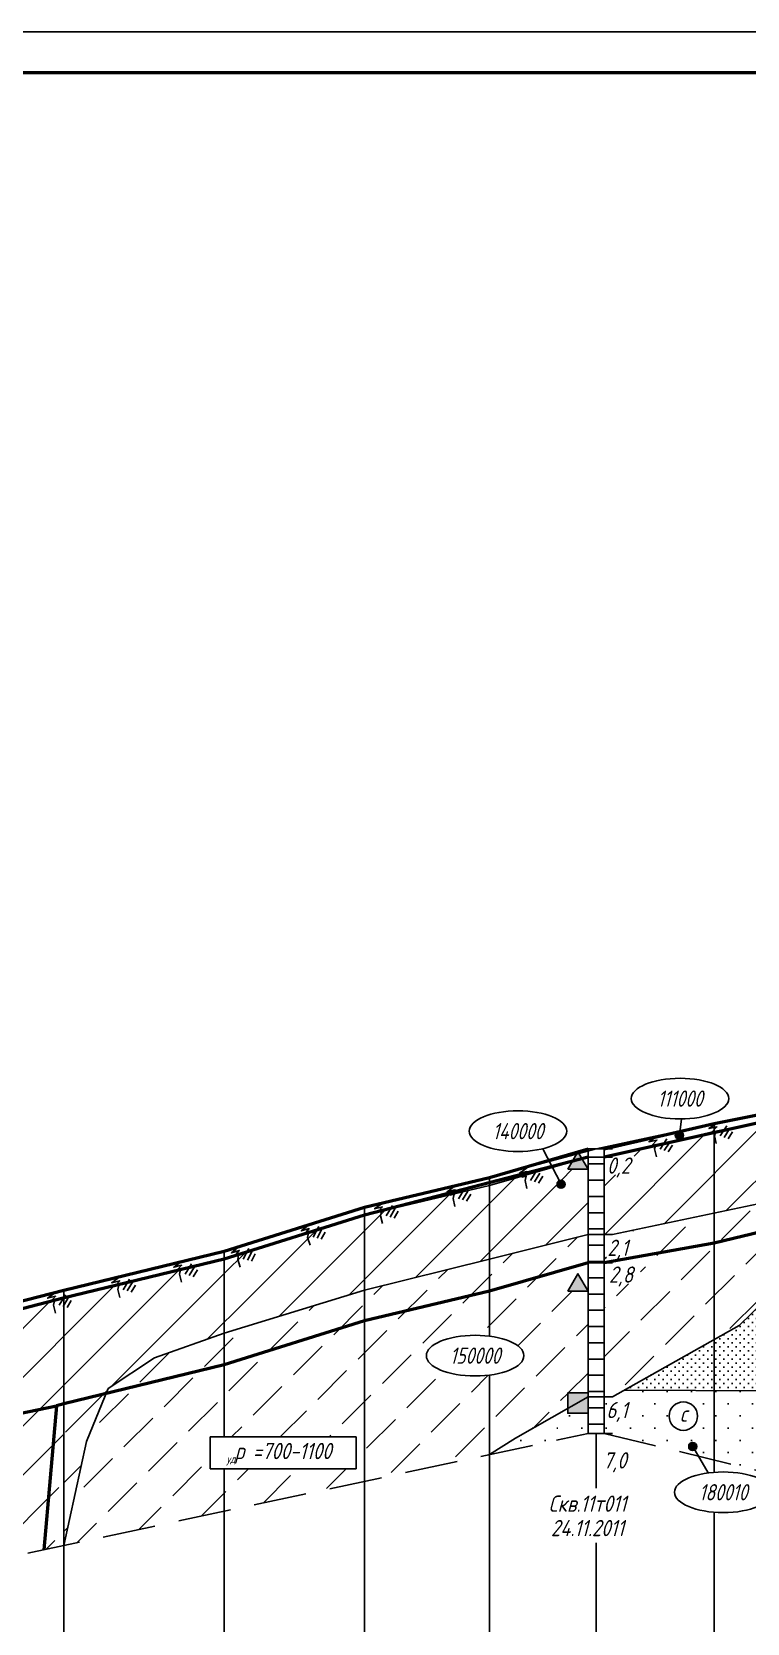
# Model space of a CAD drawing. Extents: x 0 to 1705, y -46 to 631.
# Drawn here: x 977.6 to 1065.6, y 418.7 to 614.5 of the extents above; entities that cross this region are included whole.
import ezdxf
from ezdxf import colors
from ezdxf.entities.mleader import LeaderData, LeaderLine
from ezdxf.enums import TextEntityAlignment as Align
from ezdxf.math import Vec2, Vec3

# ---------------------------------------------------------------- set-up
doc = ezdxf.new("R2010")
doc.units = 0
doc.linetypes.add('ИИ27003', pattern=[9.5, 6.5, -3])
for name, color, linetype, lineweight in [('ИИ_ГЕОЛОГИЯ_025', 7, 'Continuous', 25), ('ИИ_ГЕОЛОГИЯ_050', 7, 'Continuous', 50), ('ИИ_ГЕОФИЗИКА_025', 7, 'Continuous', 25), ('ИИ_ОФОРМЛЕНИЕ_025', 7, 'Continuous', 25), ('ИИ_ПРОФИЛЬ_025', 7, 'Continuous', 25)]:
    doc.layers.add(name, color=color, linetype=linetype, lineweight=lineweight)
doc.layers.add('Профиль', color=7, linetype='Continuous')
doc.layers.add('ТХ-Л', color=140, linetype='Continuous')
doc.styles.add('VNIPISIMPLEXCUR', font='simplex.shx', dxfattribs={"width": 0.8, "oblique": 15})
doc.linetypes.add('ИИ27001', pattern='A,2.5,[1,3dservice.shx,S=1.85,R=180.0000198478428,X=0,Y=0],2.5,-1', length=6)
doc.linetypes.add('ИИ27002', pattern='A,2,-0.6,[1,3dservice.shx,S=0.6,R=30.00001285727039,X=0.9,Y=0],-0.6,[1,3dservice.shx,S=0.6,R=-30.00001285727039,X=0.3,Y=0],-0.6,[1,3dservice.shx,S=0.6,R=209.9999754093337,X=-0.3,Y=0],-0.6,[1,3dservice.shx,S=0.6,R=150.0000069905724,X=-0.9,Y=0],-0.6,2', length=7)
doc.linetypes.add('ИИ27005', pattern='A,2.5,[1,3dservice.shx,S=1.85,R=180.0000198478428,X=0,Y=0],2.5,-2,[4,3dservice.shx,S=0.5,R=0,X=0,Y=0],-2', length=9)
pattern_1 = [(45, (-867.2779558941082, -32.79052658952435), (-3.000000002036973, 3.000000002036973), [])]
pattern_2 = [(45, (-864.2779558941082, -32.79052658952435), (-3.000000002036973, 3.000000002036973), [5, -2])]

# ---------------------------------------------------------------- blocks, each defined once
blk = doc.blocks.new('ИИ16001')
at = {"linetype": 'Continuous', "lineweight": 25}
h = blk.add_hatch(color=0, dxfattribs=at)
edge = h.paths.add_edge_path()
edge.add_arc((0, 0), 0.5, 0, 360)
at = {"color": 0, "linetype": 'Continuous', "lineweight": 25}
blk.add_circle((0, 0), 0.5, dxfattribs=at)
blk = doc.blocks.new('ИИ25010')
at = {"color": 0, "linetype": 'Continuous', "lineweight": 25}
for points in [[(0, 0), (3, 0), (0.5, -1), (2.5, -1), (1, -2), (2, -2), (1.5, -3), (1.5, -5)], [(4.939339828220179, -1.232233047033631), (2.818019484660536, -3.353553390593273)], [(5.46966991411009, -2.116116523516816), (3.701902961143721, -3.883883476483184)], [(6, -3), (4.585786437626904, -4.414213562373094)]]:
    blk.add_lwpolyline(points, dxfattribs=at)
blk = doc.blocks.new('ИИ25004')
at = {"linetype": 'Continuous', "lineweight": 25}
blk.add_hatch(color=0, dxfattribs=at).paths.add_polyline_path([(-2.5, 0), (0, 0), (-1.25, 2.165063509461106)])
at = {"color": 0, "linetype": 'Continuous', "lineweight": 25}
blk.add_lwpolyline([(-2.5, 0), (0, 0), (-1.25, 2.165063509461106)], close=True, dxfattribs=at)
blk = doc.blocks.new('ИИ25005')
at = {"linetype": 'Continuous', "lineweight": 25}
blk.add_hatch(color=0, dxfattribs=at).paths.add_polyline_path([(0, 0), (0, 2.5), (-2.5, 2.5), (-2.5, 0)])
at = {"color": 0, "linetype": 'Continuous', "lineweight": 25}
blk.add_lwpolyline([(0, 0), (0, 2.5), (-2.5, 2.5), (-2.5, 0)], close=True, dxfattribs=at)
blk = doc.blocks.new('ИИ25042')
at = {"color": 0, "linetype": 'Continuous', "lineweight": 25}
blk.add_circle((0, 0), 1.75, dxfattribs=at)
at = {"color": 0, "linetype": 'Continuous', "style": 'VNIPISIMPLEXCUR', "oblique": 15, "width": 0.8}
blk.add_attdef('CAPTION', text='', height=2, dxfattribs=at).set_placement((0, 0.3), align=Align.MIDDLE_CENTER)
blk = doc.blocks.new('ИИ25020')
at = {"color": 0, "linetype": 'Continuous', "lineweight": 25}
blk.add_ellipse((0, 0), major_axis=(-6, 0), ratio=0.4166666666666667, dxfattribs=at)
at = {"color": 0, "linetype": 'Continuous', "style": 'VNIPISIMPLEXCUR', "oblique": 15, "width": 0.75}
blk.add_attdef('INDEX', text='', height=2, dxfattribs=at).set_placement((0, 0), align=Align.MIDDLE_CENTER)
blk = doc.blocks.new('ИИ03А2Х4')
at = {"color": 0, "linetype": 'Continuous', "lineweight": 25}
blk.add_lwpolyline([(0, 0), (0, 594), (1682, 594), (1682, 0)], close=True, dxfattribs=at)
at = {"color": 0, "linetype": 'Continuous', "lineweight": 50}
blk.add_lwpolyline([(20, 5), (20, 589), (1677, 589), (1677, 5)], close=True, dxfattribs=at)
at = {"color": 0, "linetype": 'Continuous', "style": 'VNIPISIMPLEXCUR', "oblique": 15, "width": 0.8, "flags": 8}
blk.add_attdef('FORMAT', text='', height=2.5, dxfattribs=at).set_placement((1677, 1.25), align=Align.RIGHT)

msp = doc.modelspace()

# ---------------------------------------------------------------- hatches: boundary and pattern name
at = {"layer": 'ИИ_ГЕОЛОГИЯ_025'}
h = msp.add_hatch(dxfattribs=at)
h.set_pattern_fill('ИИ_СУГЛИНОК', color=256, pattern_type=2)
h.set_pattern_definition(pattern_1)
h.paths.add_polyline_path([(1061.499274180112, 479.0495702561246), (1048.447440641909, 476.1473613078782), (1052.184175542698, 476.1473613078782), (1052.184175542698, 473.8673613078784), (1048.372428923497, 473.8673613078784), (1048.372428923497, 476.0477069020874), (1047.999274180112, 476.0477069020874), (1047.999274180112, 468.9897984133045), (1055.249254408932, 470.5459691502838), (1061.499274180112, 472.1907079545447)])
h.paths.add_polyline_path([(1068.499274180112, 480.5977069020871), (1068.124274180105, 480.5227069020856), (1061.499274180112, 479.0495702561246), (1061.499274180112, 472.1907079545447), (1068.499274180112, 474.0328095880332)])
h.paths.add_polyline_path([(1061.499274180112, 469.1642975967861), (1061.499274180112, 470.729309125113), (1056.9735128853, 469.8120275592028), (1047.999274180112, 468.0647015077408), (1047.999274180112, 466.5477069020874), (1048.999274180112, 466.5477069020874)])
h.paths.add_polyline_path([(1061.499274180112, 472.1907079545447), (1055.249254408932, 470.5459691502838), (1047.999274180112, 468.9897984133045), (1047.999274180112, 468.0647015077408), (1056.9735128853, 469.8120275592028), (1061.499274180112, 470.729309125113)])
h.paths.add_polyline_path([(1068.499274180112, 472.1480695375836), (1061.499274180112, 470.729309125113), (1061.499274180112, 469.1642975967861), (1068.499274180112, 470.6295883858173)])
h.paths.add_polyline_path([(1068.499274180112, 474.0328095880332), (1061.499274180112, 472.1907079545447), (1061.499274180112, 470.729309125113), (1068.499274180112, 472.1480695375836)])
h.paths.add_polyline_path([(1081.098646378905, 475.5563898611575), (1088.249274180112, 478.3525389902369), (1088.249274180112, 479.4339634764001), (1086.420507764741, 478.7489143966577), (1068.499274180112, 474.0328095880332), (1068.499274180112, 472.1480695375836), (1073.848545872538, 473.232260239407)])
h.paths.add_polyline_path([(1086.420507764741, 478.7489143966577), (1088.249274180112, 479.4339634764001), (1088.249274180112, 484.9977069020872), (1082.520465672874, 483.7214153865505), (1082.520178121838, 483.7203074953111), (1082.415301586029, 483.6979864254307), (1068.499274180112, 480.5977069020871), (1068.499274180112, 474.0328095880332)])
h.paths.add_polyline_path([(1107.749274180112, 490.3139872476009), (1090.728920514879, 485.6737322904638), (1090.727867772429, 484.7875738073756, -0.4138656527528697), (1091.227273780651, 484.2875741602019, -1), (1090.227273780651, 484.2875741602019, -0.4145615576033718), (1090.727867772429, 484.7875738073756), (1090.728920514879, 485.6737322904638), (1088.249274180112, 484.9977069020872), (1088.249274180112, 479.4339634764001), (1092.777637542963, 481.1302715058921)])
h.paths.add_polyline_path([(1092.777637542963, 481.130271505892), (1088.249274180112, 479.4339634764001), (1088.249274180112, 478.3525389902369)])
h.paths.add_polyline_path([(1047.477355019484, 473.1906643986111), (1052.020212162341, 472.8716772647646), (1052.977173563881, 476.4431058361931), (1048.434316421024, 476.7620929700397)], flags=9)
h = msp.add_hatch(dxfattribs=at)
h.set_pattern_fill('ИИ_СУПЕСЬ', color=256, pattern_type=2)
h.set_pattern_definition(pattern_2)
h.paths.add_polyline_path([(1061.499274180112, 465.4725047191349), (1047.999274180112, 463.0477069020874), (1047.999274180112, 446.5477069020874), (1048.999274180112, 446.5477069020874), (1061.499274180112, 453.5944813510459)])
h.paths.add_polyline_path([(1052.447347402233, 460.4596907593029), (1048.431815453303, 460.4596907593029), (1048.431815453303, 462.7396907593029), (1052.447347402233, 462.7396907593029)], flags=16)
h.paths.add_polyline_path([(1061.499274180112, 469.1642975967861), (1048.999274180112, 466.5477069020874), (1047.999274180112, 466.5477069020874), (1047.999274180112, 463.0477069020874), (1051.720346593432, 463.7160660328201), (1051.720346593432, 463.754275030218), (1048.237781541903, 463.754275030218), (1048.237781541903, 466.0342750302179), (1051.720346593432, 466.0342750302179), (1051.720346593432, 463.7160660328201), (1061.499274180112, 465.4725047191349)])
h.paths.add_polyline_path([(1068.499274180112, 470.6295883858173), (1061.499274180112, 469.1642975967861), (1061.499274180112, 465.4725047191349), (1068.499274180112, 467.1653100177936)])
h.paths.add_polyline_path([(1068.499274180112, 467.1653100177936), (1061.499274180112, 465.4725047191349), (1061.499274180112, 453.5944813510459), (1064.601876460193, 455.3435484288501), (1068.499274180112, 459.135728372441)])
h.paths.add_polyline_path([(1080.3320731361, 470.6490780745003), (1068.499274180112, 467.1653100177936), (1068.499274180112, 459.135728372441)])
h.paths.add_polyline_path([(1087.476929435927, 477.6010451836205), (1081.098646378905, 475.5563898611575), (1068.499274180112, 470.6295883858173), (1068.499274180112, 467.1653100177936), (1080.3320731361, 470.6490780745003)])
h.paths.add_polyline_path([(1047.715007908311, 459.7829938500357), (1052.257865051168, 459.4640067161891), (1053.214826452708, 463.0354352876177), (1048.671969309851, 463.3544224214643)], flags=9)
h.paths.add_polyline_path([(1047.52097399691, 463.0775781209508), (1051.378116854053, 462.7585909871042), (1052.335078255593, 466.3300195585327), (1048.47793539845, 466.6490066923793)], flags=9)
h = msp.add_hatch(dxfattribs=at)
h.set_pattern_fill('ИИ_КОНСИСТЕНЦИЯ_01', color=256, pattern_type=2)
h.set_pattern_definition([(0, (-867.2779558941082, -32.79052658952435), (0, 2), [])])
h.paths.add_polyline_path([(1047.999274180112, 476.0477069020874), (1045.999274180112, 476.0477069020874), (1045.999274180112, 466.5477069020874), (1047.999274180112, 466.5477069020874)])
h.paths.add_polyline_path([(1047.999274180112, 466.5477069020874), (1045.999274180112, 466.5477069020874), (1045.999274180112, 446.5477069020874), (1047.999274180112, 446.5477069020874)])
h.paths.add_polyline_path([(1047.999274180112, 446.5477069020874), (1045.999274180112, 446.5477069020874), (1045.999274180112, 442.0477069020874), (1047.999274180112, 442.0477069020874)])
h = msp.add_hatch(dxfattribs=at)
h.set_pattern_fill('ИИ_СУГЛИНОК', color=256, pattern_type=2)
h.set_pattern_definition(pattern_1)
h.paths.add_polyline_path([(1033.859274180113, 472.5477069020872), (1029.516974106709, 471.5158452309985), (1029.512243909675, 471.4945725152424), (1029.027156764437, 471.3733683011047), (1029.05741095236, 471.4066391428881), (1020.59591584883, 469.3959322986249), (1020.59367337481, 469.3858474095468), (1020.108586229572, 469.2646431954091), (1020.126548440495, 469.2843964235975), (1018.499274180113, 468.8977069020873), (1018.499274180113, 461.7008408188809), (1020.937140258287, 462.4618539718103), (1033.859274180113, 465.8977388093063)])
h.paths.add_polyline_path([(1045.999274180112, 474.5477069020874), (1043.499274180112, 474.5477069020874), (1044.039009887962, 475.4825565707426), (1041.615755498181, 474.7839247450229), (1042.45402569305, 473.1563205757677, -0.5614605676722302), (1043.182962426903, 472.7118118898093, -1), (1042.182962426903, 472.7118118898093, -0.2808520697909957), (1042.45402569305, 473.1563205757677), (1041.615755498181, 474.7839247450229), (1033.859274180113, 472.5477069020872), (1033.859274180113, 465.8977388093063), (1034.971187149124, 466.1933869533323), (1045.999274180112, 468.5605087634394)])
h.paths.add_polyline_path([(1045.999274180112, 467.5997881775317), (1045.999274180112, 468.5605087634394), (1034.971187149124, 466.1933869533323), (1033.859274180113, 465.8977388093063), (1033.859274180113, 464.5594167849371)])
h.paths.add_polyline_path([(1045.999274180112, 466.5477069020874), (1045.999274180112, 467.5997881775317), (1033.859274180113, 464.5594167849371), (1033.859274180113, 463.5164462413912)])
h = msp.add_hatch(dxfattribs=at)
h.set_pattern_fill('ИИ_ПЕСОК_ПЫЛЕВАТЫЙ', color=256, pattern_type=2)
h.set_pattern_definition([(0, (-867.2779558941082, -32.79052658952435), (0.5, 0.5), [0, -1])])
h.paths.add_polyline_path([(1061.499274180112, 453.5944813510459), (1050.470304243297, 447.3769882671189), (1061.499274180112, 447.3215268279986)])
h.paths.add_polyline_path([(1068.499274180112, 459.135728372441), (1064.601876460193, 455.3435484288501), (1061.499274180112, 453.5944813510459), (1061.499274180112, 447.3215268279986), (1068.011310547418, 447.288779716473), (1068.499274180112, 447.2629149977869)])
h.paths.add_polyline_path([(1088.249274180112, 472.9800305565162), (1080.3320731361, 470.6490780745003), (1068.499274180112, 459.135728372441), (1068.499274180112, 447.2629149977869), (1085.328761903462, 446.3708608846732), (1088.249274180112, 447.6156815140155)])
h.paths.add_polyline_path([(1082.177473134572, 461.201803952706, -1), (1085.677473134572, 461.201803952706, -1)], flags=16)
h.paths.add_polyline_path([(1082.933394832333, 460.2577870168494), (1084.742918641857, 460.0791542218954), (1085.278817026719, 462.0791542218953), (1083.469293217195, 462.2577870168494)], flags=8)
h = msp.add_hatch(dxfattribs=at)
h.set_pattern_fill('ИИ_СУГЛИНОК', color=256, pattern_type=2)
h.set_pattern_definition(pattern_1)
h.paths.add_polyline_path([(1001.249274180113, 455.5245813253077), (1001.249274180113, 456.3160179996282), (994.1231613408792, 454.0915046645978), (981.4992741801126, 449.7199363826809), (981.4992741801126, 448.6310818537359), (984.3491837445955, 449.4890350952519)])
h.paths.add_polyline_path([(992.6651352308501, 451.3417237273228), (1001.249274180113, 454.3806710679645), (1001.249274180113, 455.5245813253077), (984.3491837445955, 449.4890350952519), (983.1211004858834, 446.0918722827303), (986.7210227390791, 446.9667900961653), (986.976104567888, 447.5845066770761)])
h.paths.add_polyline_path([(986.7210227390791, 446.9667900961653), (983.1211004858834, 446.0918722827303), (981.6372332937364, 441.9871518510154), (981.4992741801126, 440.7432237025065), (981.4992741801126, 428.2692155062271), (984.2928423810155, 441.0866093101725)])
h.paths.add_polyline_path([(1018.499274180113, 468.8977069020873), (1011.601195832529, 466.7383084628438), (1011.596906974364, 466.7118395696795), (1011.119685627047, 466.5626424327604), (1003.006230928655, 464.0432727271206), (1003.001529645379, 464.0142585326731), (1002.524308298062, 463.8650613957541), (1001.249274180113, 463.4977069020874), (1001.249274180113, 456.3160179996282), (1018.499274180113, 461.7008408188809)])
h.paths.add_polyline_path([(1018.499274180113, 459.684790542752), (1018.499274180113, 460.6418223833834), (1007.272787559064, 457.6757646935112), (1001.249274180113, 455.5245813253077), (1001.249274180113, 454.3806710679645)])
h.paths.add_polyline_path([(1033.859274180113, 463.5164462413912), (1033.859274180113, 464.5594167849371), (1023.644753986381, 462.0012672803159), (1018.499274180113, 460.6418223833834), (1018.499274180113, 459.684790542752)])
h.paths.add_polyline_path([(1033.859274180113, 464.5594167849371), (1033.859274180113, 465.8977388093063), (1020.937140258287, 462.4618539718103), (1018.499274180113, 461.7008408188809), (1018.499274180113, 460.6418223833834), (1023.644753986381, 462.0012672803159)])
h = msp.add_hatch(dxfattribs=at)
h.set_pattern_fill('ИИ_СУПЕСЬ', color=256, pattern_type=2)
h.set_pattern_definition(pattern_2)
h.paths.add_polyline_path([(1033.859274180113, 463.5164462413912), (1018.499274180113, 459.684790542752), (1018.499274180113, 455.8977069020873), (1033.859274180113, 459.5477069020872)])
h.paths.add_polyline_path([(1045.999274180112, 466.5477069020874), (1033.859274180113, 463.5164462413912), (1033.859274180113, 459.5477069020872), (1045.999274180112, 463.0477069020874)])
edge = h.paths.add_edge_path()
edge.add_line((1045.999274180112, 459.5477069020874), (1043.499274180112, 459.5477069020874))
edge.add_line((1043.499274180112, 459.5477069020874), (1044.749274180112, 461.7127704115485))
edge.add_line((1044.749274180112, 461.7127704115485), (1045.999274180112, 459.5477069020874))
edge.add_line((1045.999274180112, 459.5477069020874), (1045.999274180112, 463.0477069020874))
edge.add_line((1045.999274180112, 463.0477069020874), (1033.859274180113, 459.5477069020872))
edge.add_line((1033.859274180113, 459.5477069020872), (1033.859274180113, 454.0212574790202))
edge.add_ellipse((1032.111175755447, 451.6297159645218), major_axis=(-6, 1.149424101810604e-13), ratio=0.4166666666666666, start_angle=106.93878012190339, end_angle=253.061219878097, ccw=False)
edge.add_line((1033.859274180113, 449.2381744500232), (1033.859274180113, 439.4543598393627))
edge.add_line((1033.859274180113, 439.4543598393627), (1037.07713032795, 441.500398196409))
edge.add_line((1037.07713032795, 441.500398196409), (1043.499274180112, 445.1334423516299))
edge.add_line((1043.499274180112, 445.1334423516299), (1043.499274180112, 447.0477069020874))
edge.add_line((1043.499274180112, 447.0477069020874), (1045.999274180112, 447.0477069020874))
edge.add_line((1045.999274180112, 447.0477069020874), (1045.999274180112, 459.5477069020874))
edge = h.paths.add_edge_path()
edge.add_ellipse((1032.111175755447, 451.6297159645218), major_axis=(-6, 1.149424101810604e-13), ratio=0.4166666666666666, start_angle=253.061219878097, end_angle=466.9387801219035, ccw=False)
edge.add_line((1033.859274180113, 454.0212574790202), (1033.859274180113, 459.5477069020872))
edge.add_line((1033.859274180113, 459.5477069020872), (1018.499274180112, 455.8977069020873))
edge.add_line((1018.499274180113, 455.8977069020873), (1018.499274180113, 436.1731563069532))
edge.add_line((1018.499274180113, 436.1731563069532), (1033.859274180113, 439.4543598393627))
edge.add_line((1033.859274180113, 439.4543598393627), (1033.859274180113, 449.2381744500232))
h = msp.add_hatch(dxfattribs=at)
h.set_pattern_fill('ИИ_СУГЛИНОК', color=256, pattern_type=2)
h.set_pattern_definition(pattern_1)
h.paths.add_polyline_path([(968.4992741801126, 455.3477069020871), (964.8185917299619, 454.4012457006199), (964.8142192022136, 454.3811861055172), (964.3296429637309, 454.257955147159), (964.350258042046, 454.2808170380129), (963.2492741801126, 453.9977069020872), (963.2492741801126, 444.0418721055013), (968.4992741801126, 445.2724783840188)])
h.paths.add_polyline_path([(968.4992741801126, 444.7477399397686), (963.2492741801126, 443.4228530647648), (963.2492741801126, 441.8799498725423), (968.4992741801126, 442.9655751503554)])
h.paths.add_polyline_path([(968.4992741801126, 442.9655751503554), (963.2492741801126, 441.8799498725423), (963.2492741801126, 424.3706501112744), (968.4992741801126, 425.4921552248909)])
h.paths.add_polyline_path([(980.6338930171302, 445.4748416162781), (968.4992741801126, 442.9655751503554), (968.4992741801126, 425.4921552248909), (979.0557490146374, 427.7472296074973)])
h.paths.add_polyline_path([(981.4992741801126, 448.6310818537359), (969.1206636083563, 444.904553406006), (968.4992741801126, 444.7477399397686), (968.4992741801126, 442.9655751503554), (980.6338930171302, 445.4748416162781), (981.4992741801126, 445.6977069020872)])
h.paths.add_polyline_path([(981.4992741801126, 448.6310818537359), (981.4992741801126, 449.7199363826809), (968.9850603180467, 445.3863472357061), (968.4992741801126, 445.2724783840188), (968.4992741801126, 444.7477399397686), (969.1206636083563, 444.904553406006)])
h.paths.add_polyline_path([(981.4992741801126, 458.6968625100267), (981.4414849390117, 458.6828150591882), (980.3776998551056, 458.4086858260277), (980.3732921622972, 458.3884649061927), (979.8887159238144, 458.2652339478345), (979.9092075865664, 458.2879589722119), (972.5028376298861, 456.3793944064519), (972.4983750913083, 456.3589218738219), (972.0137988528255, 456.2356909154637), (972.0345694776851, 456.2587253056923), (968.4992741801126, 455.3477069020871), (968.4992741801126, 445.2724783840188), (968.9850603180467, 445.3863472357061), (981.4992741801126, 449.7199363826809)])
h.paths.add_polyline_path([(1001.249274180113, 456.3160179996282), (1001.249274180113, 463.4977069020874), (981.4992741801126, 458.6968625100267), (981.4992741801126, 449.7199363826809), (994.1231613408792, 454.0915046645978)])
h.paths.add_polyline_path([(984.3491837445955, 449.4890350952519), (981.4992741801126, 448.6310818537359), (981.4992741801126, 445.6977069020872), (983.1211004858834, 446.0918722827303)])
h.paths.add_polyline_path([(981.4992741801126, 445.6977069020872), (980.6338930171302, 445.4748416162781), (979.0557490146374, 427.7472296074973), (980.3623262776401, 428.026340670696), (980.6299024347255, 432.9044085840324), (981.4992741801126, 440.7432237025065)])
h = msp.add_hatch(dxfattribs=at)
h.set_pattern_fill('ИИ_СУГЛИНОК', color=256, pattern_type=2)
h.set_pattern_definition(pattern_1)
h.paths.add_polyline_path([(1018.499274180113, 460.6418223833834), (1018.499274180113, 461.7008408188809), (1015.058312362852, 460.6266976470687), (1010.305927642694, 458.4771256867755)])
h.paths.add_polyline_path([(1018.499274180113, 462.1830941667882), (1015.058312362852, 460.6266976470686), (1018.499274180113, 461.7008408188809)])
h = msp.add_hatch(dxfattribs=at)
h.set_pattern_fill('ИИ_СУГЛИНОК', color=256, pattern_type=2)
h.set_pattern_definition(pattern_1)
h.paths.add_polyline_path([(1007.272787559064, 457.6757646935112), (1010.305927642694, 458.4771256867755), (1015.058312362852, 460.6266976470687), (1001.249274180113, 456.3160179996282), (1001.249274180113, 455.5245813253077)])
h.paths.add_polyline_path([(1010.305927642694, 458.4771256867755), (1007.272787559064, 457.6757646935112), (1001.249274180113, 455.5245813253077), (1001.249274180113, 454.3806710679645)])
h = msp.add_hatch(dxfattribs=at)
h.set_pattern_fill('ИИ_СУПЕСЬ', color=256, pattern_type=2)
h.set_pattern_definition(pattern_2)
h.paths.add_polyline_path([(999.5228472115024, 441.6296062222881), (1001.249274180113, 441.6296062222881), (1001.249274180113, 450.4977069020874), (986.7210227390791, 446.9667900961653), (984.2928423810155, 441.0866093101725), (981.4992741801126, 428.2692155062271), (1001.249274180113, 432.4882109336417), (1001.249274180113, 437.7246667313428), (999.5228472115024, 437.7246667313428)])
h.paths.add_polyline_path([(1001.249274180113, 454.3806710679645), (992.6651352308501, 451.3417237273228), (986.976104567888, 447.5845066770761), (986.7210227390791, 446.9667900961653), (1001.249274180113, 450.4977069020874)])
h.paths.add_polyline_path([(1018.499274180113, 455.8977069020873), (1018.499274180113, 459.684790542752), (1001.249274180113, 454.3806710679645), (1001.249274180113, 450.4977069020874)])
h.paths.add_polyline_path([(1018.499274180113, 455.8977069020873), (1001.249274180113, 450.4977069020874), (1001.249274180113, 441.6296062222881), (1017.471292061583, 441.6296062222881), (1017.471292061583, 437.7246667313428), (1001.249274180113, 437.7246667313428), (1001.249274180113, 432.4882109336417), (1018.499274180113, 436.1731563069532)])
h = msp.add_hatch(dxfattribs=at)
h.set_pattern_fill('ИИ_ПЕСОК_СРЕДНИЙ', color=256, pattern_type=2)
h.set_pattern_definition([(0, (-867.2779558941082, -32.79052658952435), (1.5, 1.5), [0, -3])])
h.paths.add_polyline_path([(1045.999274180112, 444.5477069020874), (1043.499274180112, 444.5477069020874), (1043.499274180112, 445.1334423516299), (1037.07713032795, 441.500398196409), (1033.859274180113, 439.4543598393627), (1045.999274180112, 442.0477069020874)])
h.paths.add_polyline_path([(1061.499274180112, 447.3215268279986), (1050.470304243297, 447.3769882671189), (1048.999274180112, 446.5477069020874), (1047.999274180112, 446.5477069020874), (1047.999274180112, 442.0477069020874), (1050.281709541829, 441.4976235595158), (1051.707791695239, 441.4976235595158), (1051.707791695239, 441.1539275009604), (1059.580577818008, 439.2565294066251), (1059.132272124263, 440.020562193327, -0.5796960861365498), (1058.379234117206, 440.4518066332733, -1), (1059.379234117206, 440.4518066332733, -0.2660663133573903), (1059.132272124263, 440.020562193327), (1059.580577818008, 439.2565294066251), (1061.499274180112, 438.7941097797873)])
h.paths.add_polyline_path([(1059.476434383271, 444.1922355225614, -1), (1055.976434383271, 444.1922355225614, -1)], flags=16)
h.paths.add_polyline_path([(1057.205848438251, 444.9655688558945), (1058.528095442009, 444.9655688558945), (1058.528095442009, 443.3522355225612), (1057.205848438251, 443.3522355225612)], flags=0)
h.paths.add_polyline_path([(1051.597714392638, 443.8022700123308), (1048.267896729423, 443.8022700123308), (1048.267896729423, 446.0822700123308), (1051.597714392638, 446.0822700123308)], flags=16)
h.paths.add_polyline_path([(1068.499274180112, 447.2629149977869), (1068.011310547418, 447.288779716473), (1061.499274180112, 447.3215268279986), (1061.499274180112, 438.7941097797873), (1068.499274180112, 437.1070594200762)])
h.paths.add_polyline_path([(1084.61135977309, 446.0650799507729), (1085.328761903462, 446.3708608846732), (1068.499274180112, 447.2629149977869), (1068.499274180112, 437.1070594200762), (1079.411144623815, 442.6208954501212)])
h.paths.add_polyline_path([(1047.398341796117, 443.1255731030636), (1051.25548465326, 442.8065859692171), (1052.212446054799, 446.3780145406456), (1048.355303197657, 446.6970016744922)], flags=9)

# ---------------------------------------------------------------- linework, layer by layer
at = {"layer": 'ИИ_ГЕОЛОГИЯ_025', "flags": 128}
for points in [[(1047.999274180112, 476.0477069020874), (1061.499274180112, 479.1977069020872), (1068.499274180112, 480.5977069020871), (1088.249274180112, 484.9977069020872), (1107.749274180112, 492.9977069020872), (1117.499274180126, 499.7977069020949)], [(1048.999274180112, 466.5477069020874), (1068.499274180112, 470.6295883858173), (1088.249274180112, 478.3525389902369), (1107.749274180112, 490.3139872476009), (1117.499274180126, 495.2977069020949)], [(1057.234082422866, 478.7340900583207), (1057.486127364822, 480.7461402799773)], [(1048.999274180112, 446.5477069020874), (1064.601876460193, 455.3435484288501), (1088.249274180112, 478.3525389902369)], [(902.7542741801127, 445.4477069020872), (918.4992741801126, 448.1977069020872), (923.7492741801126, 449.1477069020873), (943.7492741801126, 451.1477069020873), (963.2492741801126, 453.9977069020872), (968.4992741801126, 455.3477069020871), (981.4992741801126, 458.6977069020872), (1001.249274180113, 463.4977069020874), (1018.499274180113, 468.8977069020873), (1033.859274180113, 472.5477069020872), (1045.999274180112, 476.0477069020874)], [(1042.682962424979, 472.7118118938832), (1040.429107053435, 477.0879479202842)], [(1045.999274180112, 477.0477069020874), (1048.999274180112, 477.0477069020874)], [(1045.999274180112, 476.0477069020874), (1048.999274180112, 476.0477069020874)], [(981.4992741801126, 428.2692155062271), (984.2928423810155, 441.0866093101725), (986.976104567888, 447.5845066770761), (992.6651352308501, 451.3417237273228), (1001.249274180113, 454.3806710679645), (1018.499274180113, 459.684790542752), (1033.859274180113, 463.5164462413912), (1045.999274180112, 466.5477069020874)], [(1045.999274180112, 466.5477069020874), (1048.999274180112, 466.5477069020874)], [(1045.999274180112, 463.0477069020874), (1048.999274180112, 463.0477069020874)], [(1033.859274180113, 439.4543598393627), (1037.07713032795, 441.500398196409), (1045.999274180112, 446.5477069020874)], [(1045.999274180112, 446.5477069020874), (1048.999274180112, 446.5477069020874)], [(1045.999274180112, 442.0477069020874), (1048.999274180112, 442.0477069020874)], [(1058.879234112547, 440.4518066319541), (1060.783670937143, 437.2061370040782)]]:
    msp.add_lwpolyline(points, dxfattribs=at)
at = {"layer": 'ИИ_ГЕОЛОГИЯ_025', "linetype": 'Continuous', "flags": 128}
for points in [[(1045.999274180112, 477.0477069020874), (1045.999274180112, 442.0477069020874)], [(1047.999274180112, 477.0477069020874), (1047.999274180112, 442.0477069020874)]]:
    msp.add_lwpolyline(points, dxfattribs=at)
at = {"layer": 'ИИ_ГЕОЛОГИЯ_025', "linetype": 'ИИ27002', "flags": 128}
msp.add_lwpolyline([(1050.470304243297, 447.3769882671189), (1068.011310547418, 447.288779716473), (1085.328761903462, 446.3708608846732)], dxfattribs=at)
at = {"layer": 'ИИ_ГЕОЛОГИЯ_025', "linetype": 'ИИ27003', "flags": 128}
for points in [[(902.7542741801127, 411.4477069020872), (1045.999274180112, 442.0477069020874)], [(1047.999274180112, 442.0477069020874), (1117.499274180126, 425.2977069020949)]]:
    msp.add_lwpolyline(points, dxfattribs=at)
at = {"layer": 'ИИ_ГЕОЛОГИЯ_050', "linetype": 'ИИ27001', "flags": 128}
for points in [[(1047.999274180112, 477.0477069020874), (1061.499274180112, 480.1977069020874), (1068.499274180112, 481.5977069020872), (1088.249274180112, 485.9977069020872), (1100.214276447704, 490.9064257810991), (1088.249274180112, 484.9977069020872), (1047.999274180112, 476.0477069020874)], [(902.7542741801127, 446.4477069020872), (918.4992741801126, 449.1977069020875), (923.7492741801126, 450.1477069020873), (943.7492741801126, 452.1477069020873), (963.2492741801126, 454.9977069020872), (981.4992741801126, 459.6977069020872), (1001.249274180113, 464.4977069020874), (1018.499274180113, 469.8977069020873), (1033.859274180113, 473.5477069020872), (1045.999274180112, 477.0477069020874)], [(1045.999274180112, 476.0477069020874), (1018.499274180113, 468.8977069020873), (1001.249274180113, 463.4977069020874), (981.4414849390149, 458.682815059189), (963.2492741801126, 453.9977069020872), (943.7492741801126, 451.1477069020873), (923.7492741801126, 449.1477069020873), (918.4114797673911, 448.1793095696793), (902.7542741801127, 445.4477069020872)], [(902.7542741801127, 421.4477069020872), (909.3341587854194, 421.7059867929291), (932.6156015919233, 434.4978682715604), (949.5022353152145, 439.0372578941018), (980.6338930171302, 445.4748416162781), (979.0557490146374, 427.7472296074973)]]:
    msp.add_lwpolyline(points, dxfattribs=at)
at = {"layer": 'ИИ_ГЕОЛОГИЯ_050', "linetype": 'ИИ27005', "flags": 128}
for points in [[(1117.499274180126, 485.2977069020949), (1103.312847786902, 478.4329847124679), (1088.249274180112, 472.9800305565162), (1068.499274180112, 467.1653100177936), (1061.499274180112, 465.4725047191349), (1047.999274180112, 463.0477069020874)], [(1045.999274180112, 463.0477069020874), (1033.859274180113, 459.5477069020872), (1018.499274180113, 455.8977069020873), (1001.249274180113, 450.4977069020874), (981.4992741801126, 445.6977069020872), (980.6338930171302, 445.4748416162781)]]:
    msp.add_lwpolyline(points, dxfattribs=at)
at = {"layer": 'ИИ_ГЕОФИЗИКА_025', "flags": 128}
msp.add_lwpolyline([(999.5228472115024, 441.6296062222881), (1017.471292061583, 441.6296062222881), (1017.471292061583, 437.7246667313428), (999.5228472115024, 437.7246667313428)], close=True, dxfattribs=at)
at = {"layer": 'ИИ_ПРОФИЛЬ_025', "flags": 128}
for points in [[(902.7542741801127, 446.4477069020872), (918.4992741801126, 449.1977069020872), (923.7492741801126, 450.1477069020873), (943.7492741801126, 452.1477069020873), (963.2492741801126, 454.9977069020872), (968.4992741801126, 456.3477069020871), (981.4992741801126, 459.6977069020872), (1001.249274180113, 464.4977069020874), (1018.499274180113, 469.8977069020873), (1033.859274180113, 473.5477069020872), (1046.999274180112, 477.0477069020874), (1061.499274180112, 480.1977069020872), (1068.499274180112, 481.5977069020871), (1088.249274180112, 485.9977069020872), (1107.749274180112, 493.9977069020872), (1118.499274180112, 500.2977069020872), (1127.999274180112, 505.9477069020872), (1146.749274180112, 512.9477069020872), (1158.999274180112, 516.2477069020872), (1168.499274180112, 518.7977069020872)], [(1061.499274180112, 480.1977069020874), (1061.499274180112, 437.2828013181342)], [(1033.859274180113, 473.5477069020872), (1033.859274180113, 454.0212574790202)], [(1018.499274180113, 469.8977069020873), (1018.499274180113, 328.4527279069201)], [(1001.249274180113, 464.4977069020874), (1001.249274180113, 441.6377903150619)], [(981.4992741801126, 459.6977069020872), (981.4992741801126, 328.4527279069201)], [(1033.859274180113, 449.2381744500233), (1033.859274180113, 328.4527279069201)], [(1046.999274180112, 442.0477069020874), (1046.999274180112, 435.3495889513191)], [(1001.249274180113, 437.7328508241167), (1001.249274180113, 328.4527279069201)], [(1061.499274180112, 432.3728314143116), (1061.499274180112, 328.4527279069201)], [(1046.999274180112, 428.6231435131211), (1046.999274180112, 328.4527279069201)]]:
    msp.add_lwpolyline(points, dxfattribs=at)
at = {"layer": 'Профиль'}
msp.add_lwpolyline([(902.7542791801125, 446.4477077763588), (918.4992741801125, 449.1977069020875), (923.7492741801125, 450.1477069020875), (943.7492741801125, 452.1477069020873), (963.2492741801125, 454.9977069020872), (968.4992741801125, 456.3477069020871), (981.4992741801125, 459.6977069020872), (1001.249274180112, 464.4977069020874), (1018.499274180112, 469.8977069020873), (1033.859274180113, 473.5477069020872), (1046.999274180112, 477.0477069020874), (1061.499274180112, 480.1977069020872), (1068.499274180112, 481.5977069020873), (1088.249274180112, 485.9977069020872), (1107.749274180112, 493.9977069020874), (1118.499274180112, 500.2977069020872), (1127.999274180112, 505.9477069020872), (1146.749274180112, 512.9477069020875), (1158.999274180112, 516.2477069020872), (1168.499274180112, 518.7977069020872)], dxfattribs=at)

# ---------------------------------------------------------------- block references
at = {"layer": 'ИИ_ГЕОЛОГИЯ_025'}
for name, p, values in [('ИИ25020', (1057.319570131453, 483.24517685434), {'INDEX': '111000'}), ('ИИ25020', (1037.384110397977, 479.2420781330742), {'INDEX': '140000'}), ('ИИ25020', (1032.111175755447, 451.6297159645218), {'INDEX': '150000'}), ('ИИ25042', (1057.726434383271, 444.1922355225614), {'CAPTION': 'с'}), ('ИИ25020', (1062.632747418756, 434.8278163662229), {'INDEX': '180010'})]:
    msp.add_blockref(name, p, dxfattribs=at).add_auto_attribs(values)
at = {"layer": 'ИИ_ГЕОЛОГИЯ_025', "xscale": 0.5, "yscale": 0.5, "zscale": 0.5}
for p, rotation in [((1060.521996308349, 479.9949866733874), 12.01509163), ((1053.149723535892, 478.3689995304757), 12.01509163), ((1037.157700140108, 474.4458770776542), 14.02873146), ((1028.299661190923, 472.2223383774432), 14.02873146), ((1019.381090656059, 470.1136132717476), 14.02873146), ((1010.344070005892, 467.3678879904757), 17.36118499), ((1001.748692676907, 464.6703069534693), 17.36118499), ((994.665028865371, 462.9167028220387), 14.26824493), ((987.0507037133249, 461.0166995696528), 14.26824493), ((979.1576777686151, 459.1111554664418), 14.26824493)]:
    msp.add_blockref('ИИ25010', p, dxfattribs=dict(at, rotation=rotation))
at = {"layer": 'ИИ_ГЕОЛОГИЯ_025'}
for name, p in [('ИИ16001', (1057.234082425892, 478.7340900604756)), ('ИИ25004', (1045.999274180112, 474.5477069020874)), ('ИИ16001', (1042.682962426903, 472.7118118898093)), ('ИИ25004', (1045.999274180112, 459.5477069020874)), ('ИИ25005', (1045.999274180112, 444.5477069020874)), ('ИИ16001', (1058.879234117206, 440.4518066332733))]:
    msp.add_blockref(name, p, dxfattribs=at)
at = {"layer": 'ИИ_ОФОРМЛЕНИЕ_025'}
msp.add_blockref('ИИ03А2Х4', (23.49927417589163, 20.45272791047563), dxfattribs=at)

# ---------------------------------------------------------------- texts
at = {"layer": 'ИИ_ГЕОЛОГИЯ_025', "style": 'VNIPISIMPLEXCUR', "oblique": 15, "width": 0.8}
for s, p in [('0,2', (1048.334162564476, 475.0073613078783)), ('2,1', (1048.377781541903, 464.894275030218)), ('2,8', (1048.571815453303, 461.5996907593029)), ('6,1', (1048.255149341109, 444.9422700123308)), ('7,0', (1047.857778717017, 438.7481975987952))]:
    msp.add_text(s, height=2, dxfattribs=at).set_placement(p, align=Align.MIDDLE_LEFT)
for s, p in [('Скв.11т011', (1045.926721961581, 434.4253490738495)), ('24.11.2011', (1045.926721961581, 431.4253490738495))]:
    msp.add_text(s, height=2, dxfattribs=at).set_placement(p, align=Align.TOP_CENTER)
at = {"layer": 'ИИ_ГЕОФИЗИКА_025', "style": 'VNIPISIMPLEXCUR', "oblique": 15, "width": 0.8}
for s, height, p in [('р =700-1100', 2, (1008.487500396712, 439.8981534652916)), ('уд', 0.9999999999999999, (1002.08135882174, 438.9115732696026))]:
    msp.add_text(s, height=height, dxfattribs=at).set_placement(p, align=Align.MIDDLE_CENTER)

# ---------------------------------------------------------------- leaders
at = {"layer": 'ТХ-Л', "ltscale": 100}
ml = msp.add_multileader_mtext('Standard', dxfattribs=at)
ml.set_content('1\\P', color=256, style='VNIPISIMPLEXCUR')
ml.set_leader_properties()
ml.build(insert=Vec2(0, 0))
ml.multileader.update_dxf_attribs({"leader_type": 0, "has_dogleg": 0, "text_left_attachment_type": 0, "text_right_attachment_type": 0, "dogleg_length": 0.36})
ctx = ml.context
ctx.base_point, ctx.char_height, ctx.plane_origin = Vec3(1569.459030994083, 589.9135105346376), 3.5, Vec3(4.434626862949699, 1.477466893722408)
ctx.left_attachment, ctx.right_attachment = 0, 0
notes = []
notes.append((ctx, [(0, (0, 0, 0), (0, 0), (1, 0), 1, [])]))
ctx.mtext.insert, ctx.mtext.flow_direction = Vec3(1571.459030994083, 589.9135105346376), 5
for ctx, leaders in notes:
    for number, flags, end, landing, length, lines in leaders:
        leader = LeaderData()
        leader.index, (leader.has_last_leader_line, leader.has_dogleg_vector, leader.attachment_direction) = number, flags
        leader.last_leader_point, leader.dogleg_vector, leader.dogleg_length = Vec3(end), Vec3(landing), length
        for number, points, colour, breaks in lines:
            line = LeaderLine()
            line.index, line.vertices, line.color, line.breaks = number, Vec3.list(points), colors.encode_raw_color(colour), breaks
            leader.lines.append(line)
        ctx.leaders.append(leader)

doc.saveas('drawing.dxf')
